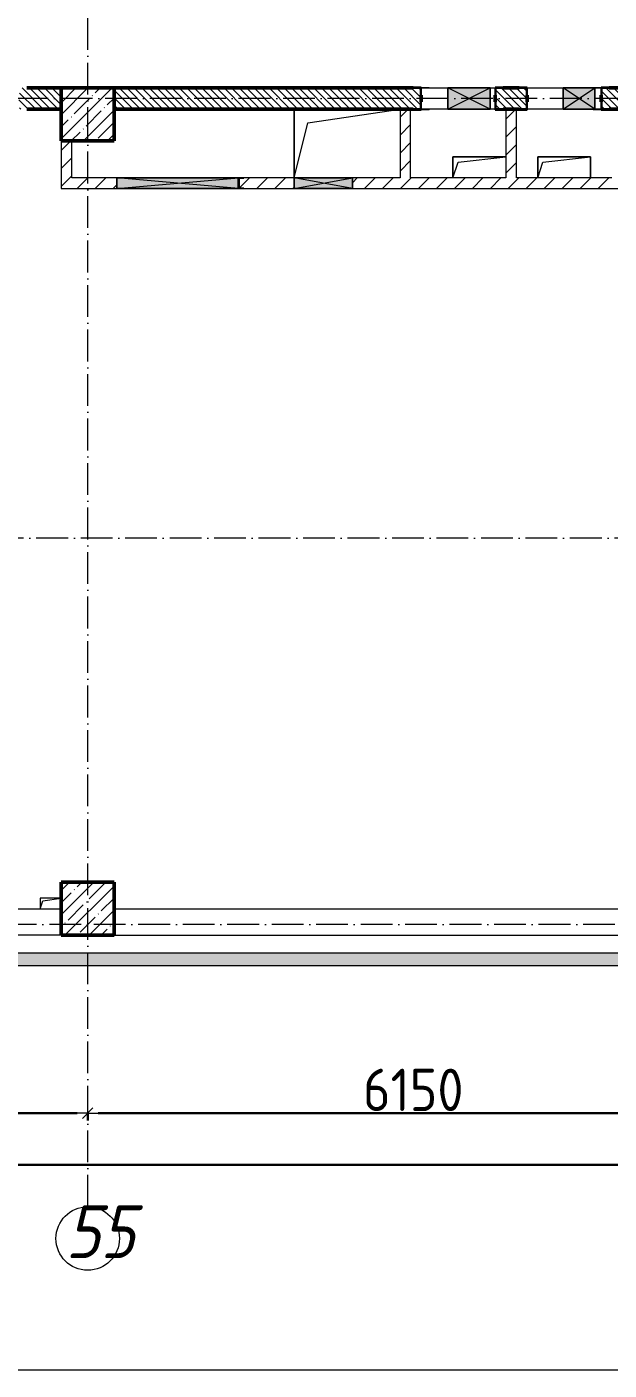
# Model space of a CAD drawing. Header units: millimetres. Extents: x -213536 to 1564669, y -45299 to 942238.
# Drawn here: x 58983 to 64483, y 452991 to 465674 of the extents above; entities that cross this region are included whole.
import ezdxf

# ---------------------------------------------------------------- set-up
doc = ezdxf.new("R2010")
doc.units = ezdxf.units.MM
doc.linetypes.add('50_200_ШТРИХ_1Т_ш5_п1_п1_', pattern=[700, 500, -100, 0, -100])
for name, color, linetype, lineweight in [('3.1) ЖБ окна 1.2 м', 102, 'Continuous', 30), ('A-____-____-DIMS', 7, 'Continuous', 9), ('A-DETL-GENF-OTLN', 7, 'Continuous', 9), ('A-FLOR-____-OTLN', 7, 'Continuous', 9), ('A-GENM-____-MCUT', 7, 'Continuous', 25), ('A-GENM-____-OTLN', 7, 'Continuous', 9), ('A-GENM-____-OTLN-1', 7, 'Continuous', 25), ('A-GLAZ-____-OTLN', 7, 'Continuous', 9), ('A-WALL-____-MCUT-2', 7, 'Continuous', 50), ('A-WALL-____-OTLN', 7, 'Continuous', 9), ('A-WALL-____-PATT-1', 7, 'Continuous', 9), ('A-WALL-FNSH-MCUT-1', 7, 'Continuous', 9), ('I-WALL-____-OTLN', 7, 'Continuous', 9), ('S-COLS-____-MCUT', 7, 'Continuous', 50), ('S-COLS-____-OTLN', 7, 'Continuous', 9), ('S-GRID-____-IDEN', 7, 'Continuous', 9), ('S-GRID-____-OTLN-1', 7, '50_200_ШТРИХ_1Т_ш5_п1_п1_', 9)]:
    doc.layers.add(name, color=color, linetype=linetype, lineweight=lineweight)
doc.layers.add('A-GLAZ-____-OTLN-1', color=7, linetype='Continuous', lineweight=9, true_color=0xc0c0c0)
doc.styles.add('ISOCPEUR_I', font='isocpeui.ttf', dxfattribs={"width": 0.9, "height": 2.5})
doc.styles.add('СПДС', font='isocpeur.ttf', dxfattribs={"width": 0.9})
doc.dimstyles.new('Размера А3', dxfattribs={"dimtxt": 200, "dimasz": 100, "dimexe": 70, "dimexo": 100, "dimgap": 20, "dimtad": 1, "dimdec": 0, "dimrnd": 10, "dimzin": 0, "dimdsep": 46, "dimtxsty": 'СПДС', "dimblk": 'ARROWHEAD_6', "dimcen": 1, "dimclrd": 256, "dimclre": 256, "dimclrt": 256, "dimazin": 0, "dimtfac": 1, "dimtdec": 0, "dimtmove": 2, "dimatfit": 3, "dimfxl": 1, "dimtolj": 1, "dimtzin": 0, "dimarcsym": 0})
pattern_1 = [(135, (-15591.663, 459015.94), (-35.35534, -35.35534), [])]
pattern_2 = [(45, (-15591.66, 459015.94), (-84.85281, 84.85281), [])]

# ---------------------------------------------------------------- blocks, each defined once
blk = doc.blocks.new('BSC_Колонна _Прямоугольная - 500х500-V57-АР1_План отверстий 2 этажа в осях 1-64_А-ГГ')
at = {"layer": 'S-COLS-____-OTLN'}
h = blk.add_hatch(dxfattribs=at)
h.set_pattern_fill('FP_86', color=256, style=0, pattern_type=2)
h.set_pattern_definition([(45, (-75150, 1668.96), (-114.04925, 114.04925), []), (45, (-75035.95, 1668.96), (-114.04925, 114.04925), [201.613, -40.323, 3.353, -36.97])])
h.paths.add_polyline_path([(-250, -250), (250, -250), (250, 250), (-250, 250)], flags=0)
at = {"layer": 'S-COLS-____-MCUT'}
for p, q in [((250, 250), (-250, 250)), ((-250, 250), (-250, -250)), ((250, -250), (250, 250)), ((-250, -250), (250, -250))]:
    blk.add_line(p, q, dxfattribs=at)
blk = doc.blocks.new('BSC_Колонна _Прямоугольная - 500х500-V58-АР1_План отверстий 2 этажа в осях 1-64_А-ГГ')
at = {"layer": 'S-COLS-____-OTLN'}
h = blk.add_hatch(dxfattribs=at)
h.set_pattern_fill('FP_87', color=256, style=0, pattern_type=2)
h.set_pattern_definition([(45, (-75150, -5831.04), (-114.04925, 114.04925), []), (45, (-75035.95, -5831.04), (-114.04925, 114.04925), [201.613, -40.323, 3.353, -36.97])])
h.paths.add_polyline_path([(-250, -250), (250, -250), (250, 250), (-250, 250)], flags=0)
at = {"layer": 'S-COLS-____-MCUT'}
for p, q in [((250, 250), (-250, 250)), ((-250, 250), (-250, -250)), ((250, -250), (250, 250)), ((-250, -250), (250, -250))]:
    blk.add_line(p, q, dxfattribs=at)
blk = doc.blocks.new('154_Стойка_СКБ_Уголок - СМ-2180_200-28268025-АР1_План отверстий 2 этажа в осях 1-64_А-ГГ')
at = {"layer": 'A-GENM-____-MCUT'}
for p, q in [((125, 156), (125, 81)), ((200, 156), (125, 156)), ((131, 81), (131, 150)), ((131, 150), (200, 150)), ((200, 150), (200, 156)), ((125, 81), (131, 81)), ((131, 19), (125, 19)), ((125, 19), (125, -56)), ((131, -50), (131, 19)), ((125, -56), (200, -56)), ((200, -50), (131, -50)), ((200, -56), (200, -50))]:
    blk.add_line(p, q, dxfattribs=at)
blk = doc.blocks.new('Фахверк_СКБ_Уголок - 200_3960_зеркало-28268689-АР1_План отверстий 2 этажа в осях 1-64_А-ГГ')
at = {"layer": 'A-GENM-____-MCUT'}
for p, q in [((200, 156), (125, 156)), ((125, 156), (125, 81)), ((131, 81), (131, 150)), ((131, 150), (200, 150)), ((200, 150), (200, 156)), ((125, 81), (131, 81)), ((131, 19), (125, 19)), ((125, 19), (125, -56)), ((131, -50), (131, 19)), ((125, -56), (200, -56)), ((200, -50), (131, -50)), ((200, -56), (200, -50))]:
    blk.add_line(p, q, dxfattribs=at)
blk = doc.blocks.new('Фахверк_СКБ_Уголок - 200_3960-28268576-АР1_План отверстий 2 этажа в осях 1-64_А-ГГ')
at = {"layer": 'A-GENM-____-MCUT'}
for p, q in [((200, 156), (125, 156)), ((125, 156), (125, 81)), ((131, 81), (131, 150)), ((131, 150), (200, 150)), ((200, 150), (200, 156)), ((125, 81), (131, 81)), ((131, 19), (125, 19)), ((125, 19), (125, -56)), ((131, -50), (131, 19)), ((125, -56), (200, -56)), ((200, -50), (131, -50)), ((200, -56), (200, -50))]:
    blk.add_line(p, q, dxfattribs=at)
blk = doc.blocks.new('Стойка_Влож_Уголок_Опорный - Уголок-28213941-АР1_План отверстий 2 этажа в осях 1-64_А-ГГ')
at = {"layer": 'A-GENM-____-OTLN'}
for p, q in [((-212, -6), (-212, 0)), ((0, 0), (0, -6)), ((-212, -75), (-212, -6)), ((-212, -6), (-206, -6)), ((-212, -75), (-206, -75)), ((-6, -6), (0, -6)), ((-6, -75), (0, -75)), ((0, -6), (0, -75))]:
    blk.add_line(p, q, dxfattribs=at)
blk = doc.blocks.new('154_Фахверк_СКБ_Швеллер - Тип_100_3960-28494444-АР1_План отверстий 2 этажа в осях 1-64_А-ГГ')
at = {"layer": 'A-GENM-____-MCUT'}
for p, q in [((125, 50), (175, 50)), ((125, -50), (125, 50)), ((128, 47), (128, -47)), ((175, 47), (128, 47)), ((175, 50), (175, 47)), ((175, -50), (125, -50)), ((128, -47), (175, -47)), ((175, -47), (175, -50))]:
    blk.add_line(p, q, dxfattribs=at)
blk = doc.blocks.new('AR_Отверстие прямоугольное _в плите_ - AR_Отверстие прямоугольное _в плите_-30229432-АР1_План отверстий 2 этажа в осях 1-64_А-ГГ')
at = {"layer": 'A-GENM-____-OTLN'}
for p, q in [((250, 100), (-250, 100)), ((-250, 100), (-250, -100)), ((-250, -100), (-200, 50)), ((-200, 50), (250, 100))]:
    blk.add_line(p, q, dxfattribs=at)
blk = doc.blocks.new('AR_Отверстие прямоугольное _в плите_ - AR_Отверстие прямоугольное _в плите_-V147-АР1_План отверстий 2 этажа в осях 1-64_А-ГГ')
at = {"layer": 'A-GENM-____-OTLN'}
for p, q in [((250, 100), (-250, 100)), ((-250, 100), (-250, -100)), ((-250, -100), (-200, 50)), ((-200, 50), (250, 100)), ((250, -100), (250, 100))]:
    blk.add_line(p, q, dxfattribs=at)
blk = doc.blocks.new('AR_Отверстие прямоугольное _в плите_ - AR_Отверстие прямоугольное _в плите_-V161-АР1_План отверстий 2 этажа в осях 1-64_А-ГГ')
at = {"layer": 'A-GENM-____-OTLN'}
for p, q in [((100, 50), (-100, 50)), ((-100, 50), (-100, -50)), ((-100, -50), (-75, 25)), ((-75, 25), (100, 50))]:
    blk.add_line(p, q, dxfattribs=at)
blk = doc.blocks.new('AR_Отверстие прямоугольное _в плите_ - AR_Отверстие прямоугольное _в плите_-30552580-АР1_План отверстий 2 этажа в осях 1-64_А-ГГ')
at = {"layer": 'A-GENM-____-OTLN'}
for p, q in [((-500, 325), (-500, -325)), ((-370, 195), (500, 325)), ((-500, -325), (-370, 195))]:
    blk.add_line(p, q, dxfattribs=at)
blk = doc.blocks.new('Отлив_СКБ - Отлив витража_120_НВФ-31885342-АР1_План отверстий 2 этажа в осях 1-64_А-ГГ')
at = {"layer": 'A-GLAZ-____-OTLN-1'}
for points in [[(0, 0), (0, -2), (7800, -2), (7800, 0), (2809, 0)], [(0, -2), (0, -120), (7800, -120), (7800, -2), (2809, -2)]]:
    blk.add_hatch(color=256, dxfattribs=at).paths.add_polyline_path(points, flags=0)
at = {"layer": 'A-GLAZ-____-OTLN'}
for p, q in [((0, 0), (7800, 0)), ((7800, -2), (0, -2)), ((0, -120), (0, -83)), ((0, -120), (7800, -120)), ((7800, -83), (7800, -120))]:
    blk.add_line(p, q, dxfattribs=at)
blk = doc.blocks.new('AR_Отверстие прямоугольное _в стене_ - AR_Отверстие прямоугольное _в стене__ЭОМ-36405854-АР1_План отверстий 2 этажа в осях 1-64_А-ГГ')
at = {"layer": 'A-GLAZ-____-OTLN'}
blk.add_hatch(color=256, dxfattribs=at).paths.add_polyline_path([(200, 100), (-200, 100), (-200, -100), (200, -100), (200, 85)], flags=0)
at = {"layer": 'A-DETL-GENF-OTLN'}
for p, q in [((-200, -100), (-200, 100)), ((-200, 100), (200, 100)), ((200, 100), (-200, -100)), ((-200, 100), (200, -100)), ((200, 100), (-200, 100)), ((-200, 100), (-200, -100)), ((200, 100), (200, -100)), ((200, -100), (200, 100)), ((200, -100), (-200, -100)), ((-200, -100), (200, -100))]:
    blk.add_line(p, q, dxfattribs=at)
blk = doc.blocks.new('AR_Отверстие прямоугольное _в стене__БезПР - AR_Отверстие прямоугольное _в стене__БезПР-36392850-АР1_План отверстий 2 этажа в осях 1-64_А-ГГ')
at = {"layer": 'A-GLAZ-____-OTLN'}
blk.add_hatch(color=256, dxfattribs=at).paths.add_polyline_path([(150, 100), (-150, 100), (-150, -100), (150, -100), (150, 85)], flags=0)
at = {"layer": 'A-DETL-GENF-OTLN'}
for p, q in [((-150, -100), (-150, 100)), ((-150, 100), (150, 100)), ((150, 100), (-150, -100)), ((-150, 100), (150, -100)), ((150, 100), (-150, 100)), ((-150, 100), (-150, -100)), ((150, 100), (150, -100)), ((150, -100), (150, 100)), ((150, -100), (-150, -100)), ((-150, -100), (150, -100))]:
    blk.add_line(p, q, dxfattribs=at)
blk = doc.blocks.new('AR_Отверстие прямоугольное _в стене_ - AR_Отверстие прямоугольное _в стене__ОВ-36863857-АР1_План отверстий 2 этажа в осях 1-64_А-ГГ')
at = {"layer": 'A-GLAZ-____-OTLN'}
blk.add_hatch(color=256, dxfattribs=at).paths.add_polyline_path([(275, 50), (-275, 50), (-275, -50), (275, -50)], flags=0)
at = {"layer": 'A-DETL-GENF-OTLN'}
for p, q in [((-275, -50), (-275, 50)), ((-275, 50), (275, 50)), ((275, 50), (-275, -50)), ((-275, 50), (275, -50)), ((275, 50), (-275, 50)), ((-275, 50), (-275, -50)), ((275, 50), (275, -50)), ((275, -50), (275, 50)), ((275, -50), (-275, -50)), ((-275, -50), (275, -50))]:
    blk.add_line(p, q, dxfattribs=at)
blk = doc.blocks.new('AR_Отверстие прямоугольное _в стене_ - AR_Отверстие прямоугольное _в стене__ОВ-36863931-АР1_План отверстий 2 этажа в осях 1-64_А-ГГ')
at = {"layer": 'A-GLAZ-____-OTLN'}
blk.add_hatch(color=256, dxfattribs=at).paths.add_polyline_path([(575, 50), (-575, 50), (-575, -50), (575, -50), (575, 47)], flags=0)
at = {"layer": 'A-DETL-GENF-OTLN'}
for p, q in [((-575, 50), (575, 50)), ((575, 50), (-575, -50)), ((-575, 50), (575, -50)), ((575, 50), (-575, 50)), ((575, 50), (575, -50)), ((575, -50), (575, 50)), ((575, -50), (-575, -50)), ((-575, -50), (575, -50))]:
    blk.add_line(p, q, dxfattribs=at)
blk = doc.blocks.new('Ось сетки - Круг_Ø6_00__ISO-2_5_0_9K_-25732049-АР1_План отверстий 2 этажа в осях 1-64_А-ГГ')
at = {"layer": 'S-GRID-____-IDEN'}
blk.add_circle((0, 0), 3, dxfattribs=at)
blk = doc.blocks.new('ARROWHEAD_6')
at = {"color": 0, "linetype": 'Continuous'}
for p, q in [((0, 0), (-1, 0)), ((-0.5, -0.5), (0.5, 0.5))]:
    blk.add_line(p, q, dxfattribs=at)
blk = doc.blocks.new('*D5617')
at = {"layer": 'A-____-____-DIMS', "lineweight": -2, "transparency": 16777216}
for p, q in [((56558, 455423), (56558, 455347)), ((56658, 455417), (59458, 455417)), ((59558, 455423), (59558, 455347))]:
    blk.add_line(p, q, dxfattribs=at)
at = {"layer": 'Defpoints', "color": 0, "lineweight": 30, "transparency": 16777216}
for p in [(56558, 455523), (59558, 455523), (59558, 455417)]:
    blk.add_point(p, dxfattribs=at)
at = {"layer": 'A-____-____-DIMS', "lineweight": -2, "transparency": 16777216, "xscale": 100, "yscale": 100, "zscale": 100, "rotation": 180}
blk.add_blockref('ARROWHEAD_6', (56558, 455417), dxfattribs=at)
at = {"layer": 'A-____-____-DIMS', "lineweight": -2, "transparency": 16777216, "xscale": 100, "yscale": 100, "zscale": 100}
blk.add_blockref('ARROWHEAD_6', (59558, 455417), dxfattribs=at)
at = {"layer": 'A-____-____-DIMS', "transparency": 16777216, "insert": (58058, 455637), "char_height": 400, "attachment_point": 5, "style": 'СПДС'}
blk.add_mtext('\\A1;3000', dxfattribs=at)
blk = doc.blocks.new('*D5618')
at = {"layer": 'A-____-____-DIMS', "lineweight": -2, "transparency": 16777216}
for p, q in [((59558, 455423), (59558, 455347)), ((59658, 455417), (65608, 455417)), ((65708, 455423), (65708, 455347))]:
    blk.add_line(p, q, dxfattribs=at)
at = {"layer": 'Defpoints', "color": 0, "lineweight": 30, "transparency": 16777216}
for p in [(59558, 455523), (65708, 455523), (65708, 455417)]:
    blk.add_point(p, dxfattribs=at)
at = {"layer": 'A-____-____-DIMS', "lineweight": -2, "transparency": 16777216, "xscale": 100, "yscale": 100, "zscale": 100, "rotation": 180}
blk.add_blockref('ARROWHEAD_6', (59558, 455417), dxfattribs=at)
at = {"layer": 'A-____-____-DIMS', "lineweight": -2, "transparency": 16777216, "xscale": 100, "yscale": 100, "zscale": 100}
blk.add_blockref('ARROWHEAD_6', (65708, 455417), dxfattribs=at)
at = {"layer": 'A-____-____-DIMS', "transparency": 16777216, "insert": (62633, 455637), "char_height": 400, "attachment_point": 5, "style": 'СПДС'}
blk.add_mtext('\\A1;6150', dxfattribs=at)
blk = doc.blocks.new('*D5624')
at = {"layer": 'A-____-____-DIMS', "lineweight": -2, "transparency": 16777216}
for p, q in [((-17942, 454935), (-17942, 454859)), ((-17842, 454929), (85458, 454929)), ((85558, 454935), (85558, 454859))]:
    blk.add_line(p, q, dxfattribs=at)
at = {"layer": 'Defpoints', "color": 0, "lineweight": 30, "transparency": 16777216}
for p in [(-17942, 455035), (85558, 455035), (85558, 454929)]:
    blk.add_point(p, dxfattribs=at)
at = {"layer": 'A-____-____-DIMS', "lineweight": -2, "transparency": 16777216, "xscale": 100, "yscale": 100, "zscale": 100, "rotation": 180}
blk.add_blockref('ARROWHEAD_6', (-17942, 454929), dxfattribs=at)
at = {"layer": 'A-____-____-DIMS', "lineweight": -2, "transparency": 16777216, "xscale": 100, "yscale": 100, "zscale": 100}
blk.add_blockref('ARROWHEAD_6', (85558, 454929), dxfattribs=at)
at = {"layer": 'A-____-____-DIMS', "transparency": 16777216, "insert": (33808, 455149), "char_height": 400, "attachment_point": 5, "style": 'СПДС'}
blk.add_mtext('\\A1;103500', dxfattribs=at)
blk = doc.blocks.new('2этаж')
at = {"layer": 'S-GRID-____-OTLN-1', "color": 251, "ltscale": 0.6, "true_color": 0x636466}
for p, q in [((59558.3, 454533.3), (59558.3, 469166.5)), ((74727.1, 464997), (-20260.4, 464997)), ((88359, 460847), (-20260.4, 460847)), ((88482.7, 457197), (-20260.4, 457197))]:
    blk.add_line(p, q, dxfattribs=at)
at = {"layer": 'S-GRID-____-IDEN', "insert": (59348.8, 454547.9), "char_height": 500, "width": 404.05, "attachment_point": 1, "style": 'ISOCPEUR_I'}
blk.add_mtext('55', dxfattribs=at)
at = {"layer": 'A-____-____-DIMS'}
for base, p1, p2, picture, middle in [((59558.3, 455417.4), (56558.3, 455523.5), (59558.3, 455523.5), '*D5617', (58058.3, 455637.4)), ((65708.3, 455417.4), (59558.3, 455523.5), (65708.3, 455523.5), '*D5618', (62633.3, 455637.4)), ((85558.3, 454929.2), (-17941.7, 455035.3), (85558.3, 455035.3), '*D5624', (33808.3, 455149.2))]:
    dim = blk.add_linear_dim(base=base, p1=p1, p2=p2, dimstyle='Размера А3', override={"dimtxt": 400}, dxfattribs=at)
    dim.commit()
    dim.dimension.update_dxf_attribs({"geometry": picture, "text_midpoint": middle})

msp = doc.modelspace()

# ---------------------------------------------------------------- hatches: boundary and pattern name
at = {"layer": 'A-WALL-____-PATT-1'}
h = msp.add_hatch(dxfattribs=at)
h.set_pattern_fill('FP_6', color=256, style=0, pattern_type=2)
h.set_pattern_definition(pattern_1)
h.paths.add_polyline_path([(59114.3, 464897), (59308.3, 464897), (59308.3, 465097), (58914.3, 465097), (58914.3, 465028), (58908.3, 465028), (58908.3, 464966), (58914.3, 464966), (58914.3, 464897), (58983.3, 464897)], flags=0)
h.paths.add_polyline_path([(56808.3, 464897), (57202.3, 464897), (57202.3, 464966), (57208.3, 464966), (57208.3, 465028), (57202.3, 465028), (57202.3, 465097), (56808.3, 465097), (56808.3, 464937)], flags=0)
h = msp.add_hatch(dxfattribs=at)
h.set_pattern_fill('FP_6', color=256, style=0, pattern_type=2)
h.set_pattern_definition(pattern_1)
h.paths.add_polyline_path([(64414.3, 464897), (65558.3, 464897), (65558.3, 465097), (64414.3, 465097), (64414.3, 465028), (64408.3, 465028), (64408.3, 464966), (64414.3, 464966), (64414.3, 464898)], flags=0)
h.paths.add_polyline_path([(63483.3, 464897), (63702.3, 464897), (63702.3, 464966), (63708.3, 464966), (63708.3, 465028), (63702.3, 465028), (63702.3, 465097), (63414.3, 465097), (63414.3, 465028), (63408.3, 465028), (63408.3, 464966), (63414.3, 464966), (63414.3, 464897)], flags=0)
h.paths.add_polyline_path([(62163.1, 464897), (62702.3, 464897), (62702.3, 464966), (62708.3, 464966), (62708.3, 465028), (62702.3, 465028), (62702.3, 465097), (59808.3, 465097), (59808.3, 464897)], flags=0)
h = msp.add_hatch(dxfattribs=at)
h.set_pattern_fill('FP_4', color=256, style=0, pattern_type=2)
h.set_pattern_definition(pattern_2)
h.paths.add_polyline_path([(62608.3, 464247), (62608.3, 464897), (62508.3, 464897), (62508.3, 464247)], flags=0)
h = msp.add_hatch(dxfattribs=at)
h.set_pattern_fill('FP_4', color=256, style=0, pattern_type=2)
h.set_pattern_definition(pattern_2)
h.paths.add_polyline_path([(63608.3, 464247), (63608.3, 464897), (63508.3, 464897), (63508.3, 464247)], flags=0)
h = msp.add_hatch(dxfattribs=at)
h.set_pattern_fill('FP_4', color=256, style=0, pattern_type=2)
h.set_pattern_definition(pattern_2)
h.paths.add_polyline_path([(59408.3, 464247), (59408.3, 464597), (59308.3, 464597), (59308.3, 464247)], flags=0)
h = msp.add_hatch(dxfattribs=at)
h.set_pattern_fill('FP_4', color=256, style=0, pattern_type=2)
h.set_pattern_definition(pattern_2)
h.paths.add_polyline_path([(64508.3, 464147), (64508.3, 464247), (62058.3, 464247), (62058.3, 464147), (63930.5, 464147)], flags=0)
h.paths.add_polyline_path([(59308.3, 464147), (59833.3, 464147), (59833.3, 464247), (59308.3, 464247)], flags=0)
h.paths.add_polyline_path([(61508.3, 464147), (61508.3, 464247), (61033.3, 464247), (61033.3, 464244), (60986.3, 464244), (60986.3, 464150), (61033.3, 464150), (61033.3, 464147)], flags=0)

# ---------------------------------------------------------------- linework, layer by layer
at = {"color": 1, "lineweight": 0}
msp.add_lwpolyline([(-23154.5, 551818.7), (90081.5, 551818.7), (90081.5, 452990.7), (-23154.5, 452990.7)], close=True, dxfattribs=at)
at = {"layer": 'A-FLOR-____-OTLN'}
for p, q in [((61508.3, 464247), (61508.3, 464897)), ((63008.3, 464447), (63508.3, 464447)), ((63008.3, 464247), (63008.3, 464447)), ((63808.3, 464447), (64308.3, 464447)), ((63808.3, 464247), (63808.3, 464447)), ((64308.3, 464447), (64308.3, 464247))]:
    msp.add_line(p, q, dxfattribs=at)
at = {"layer": 'A-WALL-____-MCUT-2'}
for p, q in [((59308.3, 465097), (58983.3, 465097)), ((62633.3, 465097), (59808.3, 465097)), ((63633.3, 465097), (63483.3, 465097)), ((65558.3, 465097), (64483.3, 465097)), ((62708.3, 464966), (62708.3, 465028)), ((63408.3, 465028), (63408.3, 464966)), ((63708.3, 464966), (63708.3, 465028)), ((64408.3, 465028), (64408.3, 464966)), ((58983.3, 464897), (59308.3, 464897)), ((59808.3, 464897), (62633.3, 464897)), ((63483.3, 464897), (63633.3, 464897)), ((64483.3, 464897), (65558.3, 464897))]:
    msp.add_line(p, q, dxfattribs=at)
at = {"layer": 'A-WALL-____-OTLN'}
for p, q in [((56808.3, 457347), (59308.3, 457347)), ((59808.3, 457347), (64608.3, 457347)), ((59308.3, 457097), (56808.3, 457097)), ((59808.3, 457097), (64608.3, 457097))]:
    msp.add_line(p, q, dxfattribs=at)
at = {"layer": 'A-WALL-FNSH-MCUT-1'}
for p, q in [((62508.3, 464897), (62508.3, 464247)), ((62608.3, 464247), (62608.3, 464897)), ((63508.3, 464897), (63508.3, 464247)), ((63608.3, 464247), (63608.3, 464897)), ((59308.3, 464597), (59308.3, 464147)), ((59408.3, 464247), (59408.3, 464597)), ((59833.3, 464247), (59408.3, 464247)), ((61508.3, 464247), (61033.3, 464247)), ((62508.3, 464247), (62058.3, 464247)), ((63508.3, 464247), (62608.3, 464247)), ((64508.3, 464247), (63608.3, 464247)), ((59308.3, 464147), (59833.3, 464147)), ((61033.3, 464147), (61508.3, 464147)), ((62058.3, 464147), (65558.3, 464147))]:
    msp.add_line(p, q, dxfattribs=at)
at = {"layer": 'I-WALL-____-OTLN'}
for p, q in [((62708.3, 465097), (62958.3, 465097)), ((63358.3, 465097), (63408.3, 465097)), ((63708.3, 465097), (64048.3, 465097)), ((64348.3, 465097), (64408.3, 465097)), ((62958.3, 464897), (62708.3, 464897)), ((63408.3, 464897), (63358.3, 464897)), ((64048.3, 464897), (63708.3, 464897)), ((64408.3, 464897), (64348.3, 464897))]:
    msp.add_line(p, q, dxfattribs=at)

# ---------------------------------------------------------------- block references
at = {"layer": '3.1) ЖБ окна 1.2 м'}
msp.add_blockref('2этаж', (0, 0), dxfattribs=at)
at = {"layer": 'A-GENM-____-OTLN'}
for p, rotation in [((62708.3, 465103), 89.99999999999955), ((64408.3, 464891), 269.9999999999995)]:
    msp.add_blockref('Стойка_Влож_Уголок_Опорный - Уголок-28213941-АР1_План отверстий 2 этажа в осях 1-64_А-ГГ', p, dxfattribs=dict(at, rotation=rotation))
for name, p in [('AR_Отверстие прямоугольное _в плите_ - AR_Отверстие прямоугольное _в плите_-30552580-АР1_План отверстий 2 этажа в осях 1-64_А-ГГ', (62008.3, 464572)), ('AR_Отверстие прямоугольное _в плите_ - AR_Отверстие прямоугольное _в плите_-30229432-АР1_План отверстий 2 этажа в осях 1-64_А-ГГ', (63258.3, 464347)), ('AR_Отверстие прямоугольное _в плите_ - AR_Отверстие прямоугольное _в плите_-V147-АР1_План отверстий 2 этажа в осях 1-64_А-ГГ', (64058.3, 464347)), ('AR_Отверстие прямоугольное _в плите_ - AR_Отверстие прямоугольное _в плите_-V161-АР1_План отверстий 2 этажа в осях 1-64_А-ГГ', (59208.3, 457397))]:
    msp.add_blockref(name, p, dxfattribs=at)
at = {"layer": 'A-GENM-____-OTLN-1', "rotation": 180}
for name, p in [('154_Стойка_СКБ_Уголок - СМ-2180_200-28268025-АР1_План отверстий 2 этажа в осях 1-64_А-ГГ', (62833.3, 465047)), ('Фахверк_СКБ_Уголок - 200_3960-28268576-АР1_План отверстий 2 этажа в осях 1-64_А-ГГ', (63833.3, 465047))]:
    msp.add_blockref(name, p, dxfattribs=at)
at = {"layer": 'A-GENM-____-OTLN-1'}
for name, p in [('Фахверк_СКБ_Уголок - 200_3960_зеркало-28268689-АР1_План отверстий 2 этажа в осях 1-64_А-ГГ', (63283.3, 464947)), ('154_Стойка_СКБ_Уголок - СМ-2180_200-28268025-АР1_План отверстий 2 этажа в осях 1-64_А-ГГ', (64283.3, 464947)), ('154_Фахверк_СКБ_Швеллер - Тип_100_3960-28494444-АР1_План отверстий 2 этажа в осях 1-64_А-ГГ', (60858.3, 464197))]:
    msp.add_blockref(name, p, dxfattribs=at)
at = {"layer": 'A-GLAZ-____-OTLN', "rotation": 180}
for name, p in [('AR_Отверстие прямоугольное _в стене_ - AR_Отверстие прямоугольное _в стене__ЭОМ-36405854-АР1_План отверстий 2 этажа в осях 1-64_А-ГГ', (63158.3, 464997)), ('AR_Отверстие прямоугольное _в стене__БезПР - AR_Отверстие прямоугольное _в стене__БезПР-36392850-АР1_План отверстий 2 этажа в осях 1-64_А-ГГ', (64198.3, 464997)), ('AR_Отверстие прямоугольное _в стене_ - AR_Отверстие прямоугольное _в стене__ОВ-36863931-АР1_План отверстий 2 этажа в осях 1-64_А-ГГ', (60408.3, 464197)), ('AR_Отверстие прямоугольное _в стене_ - AR_Отверстие прямоугольное _в стене__ОВ-36863857-АР1_План отверстий 2 этажа в осях 1-64_А-ГГ', (61783.3, 464197))]:
    msp.add_blockref(name, p, dxfattribs=at)
at = {"layer": 'A-GLAZ-____-OTLN'}
msp.add_blockref('Отлив_СКБ - Отлив витража_120_НВФ-31885342-АР1_План отверстий 2 этажа в осях 1-64_А-ГГ', (56808.3, 456930), dxfattribs=at)
at = {"layer": 'S-COLS-____-OTLN'}
for name, p in [('BSC_Колонна _Прямоугольная - 500х500-V58-АР1_План отверстий 2 этажа в осях 1-64_А-ГГ', (59558.3, 464847)), ('BSC_Колонна _Прямоугольная - 500х500-V57-АР1_План отверстий 2 этажа в осях 1-64_А-ГГ', (59558.3, 457347))]:
    msp.add_blockref(name, p, dxfattribs=at)
at = {"layer": 'S-GRID-____-IDEN', "xscale": 99.99999999999993, "yscale": 99.99999999999993, "zscale": 99.99999999999993}
msp.add_blockref('Ось сетки - Круг_Ø6_00__ISO-2_5_0_9K_-25732049-АР1_План отверстий 2 этажа в осях 1-64_А-ГГ', (59558.3, 454233.3), dxfattribs=at)

doc.saveas('drawing.dxf')
